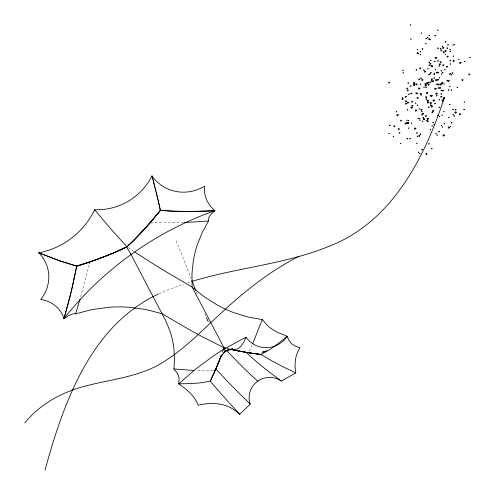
<?xml version="1.0" encoding="UTF-8"?>
<svg xmlns="http://www.w3.org/2000/svg" width="495" height="495" viewBox="0 0 495 495"><rect width="100%" height="100%" fill="white"/><g stroke="black" fill="none" stroke-linecap="round" stroke-linejoin="round"><path stroke-width="0.37" stroke-dasharray="2.48 1.86" d="M89.106 265.004L80.246 298.51M222.942 350.844L222.775 351.314M222.583 351.852L223.066 350.491M222.694 351.549L222.311 352.613M252.172 344.829L249.288 351.159M158.945 293.776L167.316 290.064L183.466 284.099M187.692 282.713L191.212 281.624M213.24 370.248L196.633 370.563M183.496 222.583L152.144 222.812M228.808 348.925L229.037 348.981A64.189 11.843 8.8 0 1 227.137 348.542M226.964 348.505L228.461 348.851M133.891 251.398L128.168 247.599M176.189 240.613L191.089 278.444M196.428 292.007L197.554 294.859M204.862 313.422L206.545 317.703"/><path stroke-width="0.74" d="M135.036 252.153L151.161 262.542A119.753 14.299 31.8 0 0 167.434 272.584L192.122 287.026L204.119 296.654L216.643 304.654A126.974 112.897 62.6 0 0 234.185 312.797L247.964 317.01L262.276 319.597L268.043 326.063A61.312 38.233 -7.6 0 0 277.41 332.331L287.261 336.303L288.536 339.539L290.311 342.274A14.943 14.559 -26.8 0 0 292.601 344.508L295.397 346.228L299.921 347.75L297.674 352.05A32.788 31.946 -26.8 0 0 295.441 359.661L295.001 366.139L295.775 372.958L281.315 381.076A20.233 19.713 -26.8 0 0 257.326 381.453A20.233 19.713 -26.8 0 0 250.253 404.161L239.741 414.321L235.657 410.85L231.258 408.041A37.193 36.24 -26.8 0 0 224.056 405.089C215.622 402.652 206.613 403.258 198.161 405.269C194.634 395.981 186.763 389.219 178.72 383.829L179.11 378.7A44.977 24.546 -12.6 0 0 177.297 373.112L173.881 368.942L174.432 361.709L174.166 351.035A94.031 87.584 15.9 0 0 169.692 330.301L165.491 320.246L148.97 288.845A118.237 0.377 62.4 0 1 140.24 272.145L130.816 254.096M76.422 267.473L76.682 266.087A91.142 20.233 -17.3 0 0 122.432 249.047M76.354 267.826L75.822 270.61M75.686 271.31L75.265 273.413M75.191 273.766L74.535 276.94M74.46 277.299L73.928 279.786M73.774 280.498L73.142 283.363M73.062 283.722L72.4 286.605M89.397 263.748L89.83 261.867L92.355 261.001A88.122 19.565 -17.3 0 0 113.875 252.766L127.741 246.17M72.32 286.964L71.639 289.866M71.552 290.231L70.841 293.151M70.661 293.882L70.024 296.456M69.931 296.827L69.176 299.784M69.077 300.156L68.298 303.138M68.1 303.881L67.394 306.504M67.19 307.259L66.466 309.901M66.361 310.278L65.507 313.316M45.026 470.12C63.428 402.986 90.523 325.858 158.245 294.086M65.402 313.694L64.635 316.367M224.681 349.08L213.178 327.201A119.276 0.377 62.4 0 1 205.208 312.011L192.122 287.026L191.961 273.89L193.285 261.106A107.056 105.794 -33.8 0 1 197.363 244.61L202.158 232.644L208.445 221.024L208.593 218.264A46.381 12.573 -19.7 0 1 211.025 214.378L214.917 210.66A29.737 28.976 -26.8 0 1 204.454 186.231A39.179 38.177 -26.8 0 1 151.996 175.923A60.303 58.763 -26.8 0 1 94.576 209.725A76.366 74.411 -26.8 0 1 38.783 252.803A35.832 34.91 -26.8 0 1 40.677 299.475A28.914 28.172 -26.8 0 1 63.96 318.669L71.2 291.691L76.682 266.087A95.578 21.217 -17.3 0 0 89.836 261.867M64.412 317.134L63.96 318.669L68.545 315.717A43.015 10.092 -50.4 0 1 72.907 313.904L75.58 313.824L91.804 309.623L108.021 307.339A135.587 133.867 -23.5 0 1 129.616 307.296L145.79 309.511L161.958 313.651L186.856 328.216A120.761 14.417 31.8 0 0 202.368 336.749L224.198 347.837M80.054 299.172L75.58 313.824M223.759 348.492L223.994 347.787A64.189 11.843 8.8 0 0 225.881 348.245M223.313 349.786L223.994 347.787L225.479 348.152M223.678 348.728L223.356 349.662M223.066 350.491L223.994 347.787L224.897 348.777M444.337 97.694C424.815 157.614 391.929 221.803 329.719 246.015C285.615 264.311 237.303 267.467 191.918 281.408M221.376 355.181L220.894 356.468M262.276 319.597L252.716 343.579M221.123 355.849L220.349 357.897A58.243 10.358 -65.3 0 1 215.195 370.439L210.264 381.23L202.238 382.61A65.198 12.573 4.9 0 1 190.408 383.588L178.72 383.829L195.315 369.357L212.392 356.641A242.067 235.861 -26.8 0 1 224.043 349.136L240.496 340.065A220.609 214.954 -26.8 0 1 246.065 337.373C256.8 351.778 277.107 350.776 287.261 336.303L277.986 343.74A67.301 14.349 -45.9 0 1 268.129 350.553L260.983 354.469L254.09 353.56A60.093 11.088 8.8 0 1 234.154 350.095A64.189 11.843 8.8 0 1 230.311 349.266M220.727 356.901L215.832 368.967A59.573 10.593 -65.3 0 1 213.834 373.521A63.539 11.298 -65.3 0 1 210.257 381.23L218.666 390.988A73.173 4.665 47.1 0 0 229.723 403.394L239.741 414.321M246.065 337.373L243.658 342.367A69.739 26.971 78.7 0 1 237.705 348.734L234.16 350.095M221.42 355.775L222.583 354.16L221.185 356.072L225.572 351.029L229.513 349.507L225.553 351.073L223.777 352.836L225.572 351.029L229.346 349.699L225.547 350.906L232.768 348.783L228.597 349.804L231.883 349.229M63.96 318.669C102.725 269.354 155.764 231.493 214.917 210.66L211.235 210.87A97.496 20.147 -3 0 1 207.584 211.043A94.879 19.608 -3 0 1 203.977 211.192A92.714 19.163 -3 0 1 200.401 211.309A91 18.804 -3 0 1 196.868 211.396A89.719 18.544 -3 0 1 193.366 211.452A88.865 18.364 -3 0 1 189.901 211.476L173.126 211.161L160.368 210.363A85.468 17.492 -51.9 0 1 130.822 243.299M160.256 209.824L160.368 210.363L149.49 223.443L133.576 240.545M417.242 53.491L417.761 52.909L417 52.767L417.242 53.491L417.761 52.909M418.69 53.355L418.17 53.936L417.929 53.212L418.69 53.355L417.929 53.212M421.449 78.08L420.929 78.662L420.688 77.932L421.449 78.08M429.388 74.368L428.868 74.949L428.627 74.219L429.388 74.368M432.692 81.817L433.509 80.914L432.314 80.685L432.692 81.817L433.509 80.914M453.587 61.727L454.404 60.823L453.21 60.594L453.587 61.727L453.21 60.594M452.337 73.514L452.863 72.932L452.096 72.79L452.337 73.514L452.863 72.932M427.55 101.599L428.614 100.411L427.055 100.12L427.55 101.599L428.614 100.411M427.897 101.791L427.624 102.094L427.494 101.716L427.897 101.791L427.501 101.716M420.168 120.075L419.896 120.378L419.772 120L420.168 120.075M419.989 153.568L419.717 153.871L419.587 153.493L419.989 153.568M24.75 422.953C40.937 403.017 64.61 390.71 89.354 385.061C111.66 379.535 135.011 376.837 155.776 366.399C182.63 352.155 203.049 328.971 225.516 309.066C247.568 288.888 271.483 270.499 298.108 256.744M133.118 240.997L132.215 241.888M131.986 242.111L129.9 244.134M129.727 244.295L129.176 244.821M129.053 244.938L128.601 245.365M128.941 245.044L128.378 245.576M126.157 247.253L134.12 239.995A82.987 16.985 -51.9 0 0 150.084 222.756A88.667 18.148 -51.9 0 0 160.368 210.363L159.897 208.154M125.866 247.389L122.339 249.041M263.903 351.865L265.345 351.308L261.985 352.353M266.817 350.689L263.383 351.92L264.8 351.419M213.945 370.186L215.356 370.068A59.06 10.5 -65.3 0 0 221.079 355.973M208.445 221.024L184.233 222.552M150.084 222.756L151.458 222.793M194.009 370.477L173.881 368.942M295.775 372.958L283.468 366.981A69.448 10.092 23.7 0 1 270.418 360.051L260.983 354.469A63.063 11.639 8.8 0 1 245.953 352.31L233.417 349.94M414.717 84.837L413.529 84.614L413.907 85.746L415.163 84.305L413.969 84.082L414.346 85.214M281.315 381.076L268.952 371.807A86.415 15.964 34.6 0 1 253.65 359.252L245.953 352.304M250.253 404.161L238.584 392.646A91.247 8.13 44 0 1 223.635 377.314L215.832 368.967M226.264 350.268L241.696 366.108A102.162 14.646 39.9 0 0 257.728 381.162M94.576 209.725L108.739 226.413A104.959 4.975 51.3 0 0 116.851 235.688L127.029 246.832L126.98 247.426A52.674 1.881 54.3 0 0 128.508 250.291L131.095 254.473M224.043 349.142L225.367 350.924A59.047 1.033 58.8 0 0 225.472 350.701M191.93 280.585L195.865 290.577M206.545 317.703L208.234 321.985M152.114 176.375L151.996 175.923L152.924 179.456M152.466 177.705L154.23 184.53M153.258 180.749L153.586 182.03M153.803 182.872L154.749 186.565M154.335 184.944L157.014 195.674M155.053 187.766L155.541 189.721M155.64 190.105L155.925 191.256M156.203 192.382L156.569 193.867M156.748 194.591L157.521 197.777M157.181 196.385L158.61 202.43M157.682 198.464L157.924 199.485M158.159 200.481L158.975 204.002M158.759 203.068L159.774 207.584M159.112 204.621L160.194 209.552M160.368 210.363A100.578 20.784 -3 0 0 163.505 210.61A97.496 20.147 -3 0 0 166.673 210.821A94.879 19.608 -3 0 0 169.884 211.006A92.714 19.163 -3 0 0 173.126 211.161A91 18.804 -3 0 0 176.412 211.285A89.719 18.544 -3 0 0 179.728 211.377A88.865 18.364 -3 0 0 183.082 211.439A88.438 18.278 -3 0 0 189.901 211.476L211.235 210.87A100.578 20.784 -3 0 0 214.917 210.66M260.983 354.469A63.75 11.762 8.8 0 1 248.527 352.731M127.122 246.838A91.73 20.363 -17.3 0 1 76.688 266.124M248.533 352.725A59.728 11.02 8.8 0 1 243.794 351.933A60.662 11.193 8.8 0 1 229.965 349.185M215.356 370.068A59.808 10.636 -65.3 0 1 213.834 373.521M410.726 24.954L410.454 25.257L410.33 24.88L410.726 24.954M411.042 39.08L410.776 39.383L410.646 39.006L411.042 39.08M421.437 33.029L421.165 33.332L421.041 32.955L421.437 33.029M426.344 38.474L426.071 38.777L425.941 38.4L426.344 38.474M429.363 35.281L429.091 35.584L428.967 35.207L429.363 35.281M427.804 37.601L427.284 38.183L427.043 37.459L427.804 37.608M417.582 49.58L417.316 49.884L417.186 49.506L417.582 49.58M389.825 82.405L389.008 83.315L388.631 82.182L389.825 82.411M429.314 38.864L428.794 39.445L428.552 38.721L429.314 38.864M438.05 30.121L437.778 30.424L437.654 30.047L438.05 30.121M426.046 43.653L425.774 43.956L425.65 43.579L426.046 43.653M430.242 39.309L429.722 39.891L429.481 39.167L430.242 39.309M403.239 70.234L402.967 70.538L402.843 70.16L403.239 70.234M422.879 48.881L422.359 49.463L422.117 48.739L422.879 48.881M420.552 51.727L420.28 52.031L420.156 51.653L420.552 51.727M435.482 35.621L434.963 36.203L434.721 35.479L435.482 35.621M403.301 72.79L403.029 73.087L402.905 72.709L403.301 72.79M420.614 54.277L420.342 54.58L420.218 54.203L420.614 54.283M416.815 69.838L416.295 70.42L416.054 69.696L416.815 69.838M438.322 48.114L437.803 48.696L437.561 47.965L438.322 48.114M420.868 68.112L420.051 69.022L419.673 67.889L420.868 68.112M408.635 82.919L408.109 83.5L407.868 82.776L408.635 82.919M445.939 41.747L445.42 42.329L445.178 41.605L445.939 41.747M442.728 46.289L442.462 46.592L442.332 46.208L442.728 46.289M440.952 48.417L440.432 48.999L440.191 48.275L440.952 48.417M430.953 60.582L430.681 60.885L430.557 60.508L430.953 60.582M429.648 62.191L429.122 62.772L428.88 62.048L429.648 62.191M407.336 88.221L406.81 88.803L406.568 88.079L407.336 88.221M443.755 47.761L442.938 48.671L442.567 47.539L443.755 47.768M441.893 50.218L441.076 51.121L440.705 49.989L441.893 50.218M424.277 70.123L423.757 70.711L423.516 69.981L424.277 70.129M435.792 57.816L435.272 58.404L435.031 57.674L435.792 57.822M429.283 65.204L429.01 65.507L428.88 65.13L429.283 65.204M430.867 63.682L430.05 64.591L429.672 63.459L430.867 63.682M411.054 85.938L410.528 86.526L410.287 85.796L411.054 85.944M414.216 82.517L413.696 83.098L413.455 82.368L414.216 82.517M448.359 44.773L447.839 45.354L447.598 44.624L448.359 44.773M436.881 57.754L436.355 58.336L436.114 57.612L436.881 57.754M408.301 89.997L407.484 90.901L407.107 89.768L408.301 89.997M414.562 83.785L414.043 84.367L413.801 83.643L414.569 83.785M425.613 71.484L424.797 72.394L424.419 71.261L425.613 71.49M428.07 68.774L427.804 69.077L427.674 68.7L428.076 68.774M402.664 97.441L402.398 97.744L402.268 97.367L402.664 97.441M435.086 61.306L434.567 61.887L434.325 61.163L435.086 61.306M431.51 65.693L430.99 66.274L430.749 65.544L431.51 65.693M419.859 79.113L419.042 80.017L418.665 78.884L419.859 79.113M447.69 48.046L447.171 48.628L446.929 47.904L447.69 48.046M444.343 51.913L443.526 52.817L443.149 51.684L444.343 51.913M446.187 50.799L445.37 51.709L444.999 50.577L446.187 50.799M403.184 98.864L402.367 99.773L401.996 98.641L403.184 98.864M432.803 65.94L431.993 66.85L431.615 65.717L432.803 65.94M417.167 84.063L416.351 84.967L415.979 83.834L417.167 84.063M438.224 60.854L437.704 61.436L437.462 60.712L438.224 60.854M406.321 96.692L405.504 97.595L405.127 96.463L406.321 96.692M453.272 44.965L452.999 45.268L452.875 44.89L453.272 44.965M409.204 94.118L408.684 94.7L408.443 93.97L409.204 94.118M445.438 54.165L445.166 54.469L445.042 54.091L445.438 54.165M450.227 49.277L449.955 49.58L449.831 49.203L450.227 49.277M454.546 44.402L454.274 44.705L454.15 44.327L454.546 44.402M422.916 79.8L422.099 80.71L421.721 79.577L422.916 79.8M411.883 93.264L411.073 94.174L410.695 93.041L411.883 93.264M420.626 84.076L420.354 84.379L420.23 84.001L420.626 84.076M431.133 72.375L430.86 72.678L430.737 72.295L431.133 72.375M396.526 111.734L396.26 112.037L396.13 111.66L396.526 111.734M430.718 73.606L430.198 74.188L429.957 73.464L430.718 73.606M450.716 51.35L450.19 51.932L449.949 51.202L450.716 51.35M441.249 61.993L440.439 62.902L440.061 61.77L441.249 61.993M406.63 101.073L405.82 101.982L405.442 100.85L406.63 101.073M435.619 69.436L435.346 69.739L435.223 69.362L435.619 69.436M440.278 64.146L439.461 65.055L439.09 63.923L440.278 64.146M439.374 65.953L439.102 66.256L438.978 65.878L439.374 65.953M448.111 56.306L447.301 57.216L446.923 56.084L448.117 56.306M420.051 88.277L418.987 89.465L418.492 87.98L420.051 88.277M406.593 103.48L405.776 104.389L405.399 103.257L406.593 103.48M434.35 73.279L434.078 73.582L433.954 73.204L434.35 73.279M408.425 102.434L407.614 103.344L407.236 102.211L408.425 102.44M417.038 93.097L416.221 94.007L415.843 92.874L417.038 93.097M417.229 93.363L416.963 93.666L416.833 93.283L417.229 93.363M426.133 83.618L425.316 84.521L424.939 83.389L426.133 83.618M434.294 74.553L434.022 74.856L433.898 74.479L434.294 74.553M398.327 114.846L397.262 116.034L396.773 114.555L398.333 114.846M436.813 72.338L436.293 72.92L436.052 72.19L436.813 72.338M424.153 87.058L423.881 87.361L423.751 86.984L424.153 87.058M443.91 65.018L443.093 65.928L442.716 64.796L443.91 65.018M390.128 125.198L389.608 125.779L389.367 125.049L390.128 125.198M428.416 82.646L427.352 83.834L426.857 82.356L428.416 82.646M426.579 84.88L425.514 86.068L425.019 84.583L426.579 84.88M429.023 82.263L428.503 82.844L428.262 82.121L429.023 82.263M412.372 101.357L412.106 101.661L411.976 101.283L412.372 101.357M432.37 79.045L431.56 79.955L431.182 78.823L432.37 79.045M438.589 72.313L437.772 73.223L437.394 72.091L438.589 72.313M412.149 101.958L411.877 102.261L411.753 101.883L412.149 101.958M453.581 56.071L453.309 56.374L453.185 55.997L453.581 56.077M430.396 82.294L430.124 82.597L430 82.219L430.396 82.294M431.733 80.933L431.213 81.514L430.972 80.79L431.733 80.933M426.356 87.12L425.83 87.702L425.589 86.978L426.356 87.12M434.616 77.956L434.09 78.538L433.849 77.814L434.616 77.963M429.202 84.317L428.385 85.227L428.008 84.088L429.202 84.317M450.53 60.539L450.005 61.12L449.763 60.39L450.53 60.539M441.806 70.649L441.286 71.231L441.045 70.507L441.806 70.655M421.301 93.734L420.484 94.638L420.107 93.506L421.301 93.734M418.17 97.781L417.359 98.691L416.982 97.558L418.17 97.781M407.713 109.834L407.447 110.138L407.317 109.76L407.719 109.834M421.406 94.972L421.134 95.275L421.01 94.898L421.406 94.972M447.542 66.509L446.725 67.419L446.348 66.287L447.542 66.509M445.067 69.684L444.795 69.987L444.665 69.609L445.067 69.684M412.917 105.59L412.106 106.493L411.729 105.361L412.923 105.59M442.982 72.332L442.456 72.913L442.214 72.19L442.982 72.332M394.88 126.058L394.07 126.968L393.692 125.835L394.88 126.058M450.53 63.973L450.258 64.276L450.134 63.892L450.53 63.973M441.905 73.953L441.639 74.256L441.509 73.879L441.905 73.953M415.911 103.047L415.639 103.35L415.515 102.972L415.911 103.047M412.372 107.316L411.308 108.504L410.819 107.025L412.372 107.316M436.961 79.868L435.891 81.056L435.402 79.571L436.961 79.868M389.231 133.526L388.959 133.829L388.835 133.452L389.231 133.526M439.777 77.777L439.504 78.08L439.381 77.703L439.777 77.777M401.723 120.39L400.913 121.3L400.535 120.167L401.723 120.396M438.657 79.633L437.84 80.543L437.462 79.41L438.657 79.633M427.859 92.806L426.795 93.994L426.3 92.509L427.859 92.806M417.632 105.181L417.359 105.484L417.236 105.107L417.632 105.188M459.063 59.301L458.791 59.604L458.667 59.227L459.063 59.301M437.215 84.156L436.695 84.738L436.454 84.014L437.215 84.162M426.783 96.958L425.966 97.868L425.589 96.735L426.783 96.958M438.991 84.138L438.174 85.047L437.797 83.915L438.991 84.138M399.292 128.948L398.475 129.857L398.098 128.725L399.292 128.948M407.193 120.161L406.921 120.464L406.797 120.087L407.193 120.161M426.758 98.944L426.232 99.526L425.991 98.802L426.758 98.944M436.188 88.45L435.124 89.638L434.635 88.153L436.188 88.45M416.784 110.206L415.72 111.394L415.225 109.915L416.784 110.206M393.636 136.416L393.37 136.719L393.24 136.342L393.643 136.416M450.37 73.347L450.097 73.65L449.967 73.272L450.37 73.347M430.576 95.708L430.304 96.011L430.18 95.634L430.576 95.708M406.135 123.28L405.318 124.189L404.941 123.057L406.135 123.286M440.55 84.8L440.03 85.381L439.789 84.657L440.55 84.8M450.035 74.38L449.763 74.683L449.639 74.306L450.035 74.386M408.765 120.594L408.493 120.898L408.369 120.52L408.765 120.594M419.265 108.894L418.999 109.197L418.869 108.82L419.271 108.894M443.068 82.523L442.252 83.432L441.874 82.3L443.068 82.523M442.264 83.531L441.193 84.719L440.705 83.234L442.264 83.531M461.062 62.587L459.997 63.775L459.502 62.29L461.062 62.587M438.848 87.869L438.329 88.45L438.087 87.726L438.855 87.869M408.097 122.506L407.032 123.694L406.543 122.209L408.103 122.506M432.271 95.696L431.207 96.884L430.712 95.399L432.271 95.696M451.607 74.819L451.341 75.122L451.211 74.739L451.607 74.819M399.898 132.852L399.378 133.433L399.137 132.709L399.898 132.852M408.684 123.069L408.165 123.651L407.923 122.927L408.684 123.069M440.624 87.844L439.808 88.754L439.436 87.621L440.624 87.85M444.244 83.94L443.978 84.243L443.848 83.865L444.244 83.94M447.48 80.765L446.954 81.347L446.713 80.623L447.48 80.765M465.034 61.51L464.762 61.813L464.638 61.43L465.034 61.51M422.025 109.692L421.208 110.602L420.83 109.469L422.025 109.692M428.392 102.651L427.872 103.232L427.631 102.508L428.392 102.651M437.24 93.308L436.175 94.496L435.68 93.017L437.24 93.308M449.25 80.741L448.439 81.65L448.062 80.518L449.25 80.747M470.25 57.401L469.978 57.705L469.854 57.327L470.25 57.401M411.599 123.051L411.333 123.354L411.203 122.977L411.599 123.051M422.105 111.35L421.833 111.653L421.709 111.27L422.105 111.35M441.689 90.325L441.169 90.907L440.927 90.177L441.689 90.325M437.017 95.547L436.497 96.129L436.256 95.405L437.017 95.547M408.932 128.05L408.66 128.353L408.536 127.97L408.932 128.05M431.454 102.867L430.384 104.055L429.895 102.57L431.454 102.867M434.492 100.188L433.428 101.376L432.933 99.891L434.492 100.188M418.38 118.262L418.108 118.565L417.984 118.187L418.38 118.262M443.458 90.3L442.648 91.21L442.27 90.078L443.458 90.3M429.115 107.13L428.596 107.712L428.354 106.988L429.115 107.13M423.658 113.398L422.056 115.255L421.678 114.122L422.866 114.351L422.464 113.176L423.658 113.404M431.225 105.107L430.706 105.689L430.464 104.965L431.225 105.107M441.719 93.871L441.2 94.452L440.958 93.728L441.719 93.871M419.952 118.695L419.68 118.998L419.556 118.621L419.952 118.701M431.943 105.775L431.671 106.079L431.547 105.701L431.943 105.782M450.054 86.279L449.782 86.582L449.652 86.204L450.054 86.279M432.284 106.295L431.467 107.205L431.089 106.072L432.284 106.301M435.26 103.35L434.74 103.931L434.499 103.208L435.26 103.356M441.837 96.618L441.02 97.527L440.643 96.395L441.837 96.618M439.411 99.786L439.139 100.089L439.016 99.712L439.411 99.786M423.708 117.402L423.188 117.983L422.947 117.253L423.708 117.402M400.746 143.494L400.48 143.798L400.35 143.42L400.746 143.494M449.058 89.867L448.532 90.449L448.291 89.725L449.058 89.873M426.492 115.855L425.681 116.764L425.304 115.632L426.492 115.855M415.874 128.304L414.804 129.492L414.315 128.007L415.874 128.304M424.308 118.819L423.497 119.728L423.12 118.59L424.308 118.819M422.786 121.151L422.52 121.454L422.39 121.077L422.792 121.151M424.747 119.431L424.227 120.013L423.986 119.289L424.747 119.431M407.67 138.65L407.15 139.231L406.909 138.507L407.676 138.656M444.646 97.688L443.829 98.592L443.452 97.459L444.646 97.688M451.688 89.991L451.415 90.294L451.292 89.911L451.688 89.991M443.91 98.691L443.39 99.278L443.149 98.548L443.91 98.697M433.849 110.855L432.785 112.043L432.29 110.564L433.849 110.855M432.605 112.464L432.079 113.052L431.838 112.322L432.605 112.47M443.582 100.169L442.518 101.357L442.023 99.879L443.582 100.169M410.287 138.501L409.767 139.083L409.526 138.359L410.287 138.501M463.004 79.856L462.188 80.765L461.81 79.633L463.004 79.856M428.565 118.701L427.501 119.889L427.006 118.41L428.565 118.701M427.235 120.403L426.715 120.984L426.473 120.26L427.235 120.403M457.349 87.324L457.083 87.627L456.953 87.25L457.349 87.324M439.752 107.242L439.226 107.823L438.985 107.099L439.752 107.242M417.174 132.79L416.648 133.372L416.406 132.648L417.174 132.79M469.848 74.188L469.031 75.098L468.654 73.965L469.848 74.194M428.2 121.287L427.68 121.869L427.439 121.145L428.2 121.287M417.737 136.175L417.464 136.478L417.341 136.1L417.737 136.175M420.787 134.052L420.261 134.634L420.02 133.91L420.787 134.052M438.056 115.255L437.784 115.558L437.66 115.18L438.056 115.255M419.89 135.698L419.073 136.601L418.696 135.469L419.89 135.698M433.564 122.438L433.045 123.02L432.803 122.296L433.571 122.438M450.023 104.34L449.751 104.643L449.621 104.266L450.023 104.34M444.058 111.635L443.786 111.938L443.662 111.561L444.058 111.635M439.826 116.573L439.554 116.876L439.43 116.498L439.826 116.573M432.284 125.934L432.011 126.237L431.881 125.86L432.284 125.934M417.019 143.154L416.747 143.457L416.623 143.08L417.019 143.154M442.252 115.211L441.986 115.514L441.856 115.137L442.252 115.211M434.332 124.647L434.059 124.95L433.936 124.573L434.332 124.647M430.477 129.511L430.204 129.814L430.081 129.436L430.477 129.511M453.377 109.37L452.857 109.952L452.616 109.228L453.377 109.37M448.996 117.309L448.724 117.612L448.6 117.235L448.996 117.309M441.658 125.575L441.385 125.879L441.255 125.501L441.658 125.575M456.006 109.673L455.487 110.255L455.245 109.531L456.006 109.673M418.844 152.157L418.578 152.46L418.448 152.083L418.844 152.157M444.702 123.447L444.182 124.028L443.941 123.305L444.702 123.447M464.471 101.982L464.199 102.286L464.069 101.908L464.471 101.982M436.157 133.65L435.891 133.953L435.761 133.576L436.157 133.65M453.352 114.648L453.086 114.951L452.956 114.574L453.352 114.648M422.39 149.478L421.87 150.059L421.629 149.335L422.39 149.484M442.796 126.98L442.524 127.283L442.4 126.906L442.796 126.98M456.365 112.167L455.295 113.355L454.806 111.87L456.365 112.167M439.331 131.385L438.811 131.967L438.57 131.237L439.331 131.385M429.27 143.773L428.75 144.354L428.509 143.63L429.27 143.773M437.302 135.061L437.029 135.364L436.906 134.987L437.302 135.061M454.503 115.898L453.977 116.48L453.736 115.756L454.503 115.898M451.848 122.599L451.322 123.181L451.081 122.457L451.848 122.605M464.446 109.346L463.926 109.927L463.685 109.197L464.446 109.346M460.529 114.067L459.713 114.976L459.335 113.844L460.529 114.067M449.732 127.24L448.668 128.428L448.179 126.943L449.732 127.24M450.827 126.312L450.555 126.615L450.431 126.237L450.827 126.312M426.956 153.821L426.139 154.731L425.762 153.599L426.956 153.821M432.011 148.531L431.739 148.834L431.615 148.457L432.011 148.537M444.448 135.079L443.384 136.267L442.889 134.788L444.448 135.085M76.682 266.087L59.542 260.785L38.783 252.803L59.542 260.785L76.682 266.087"/></g></svg>
